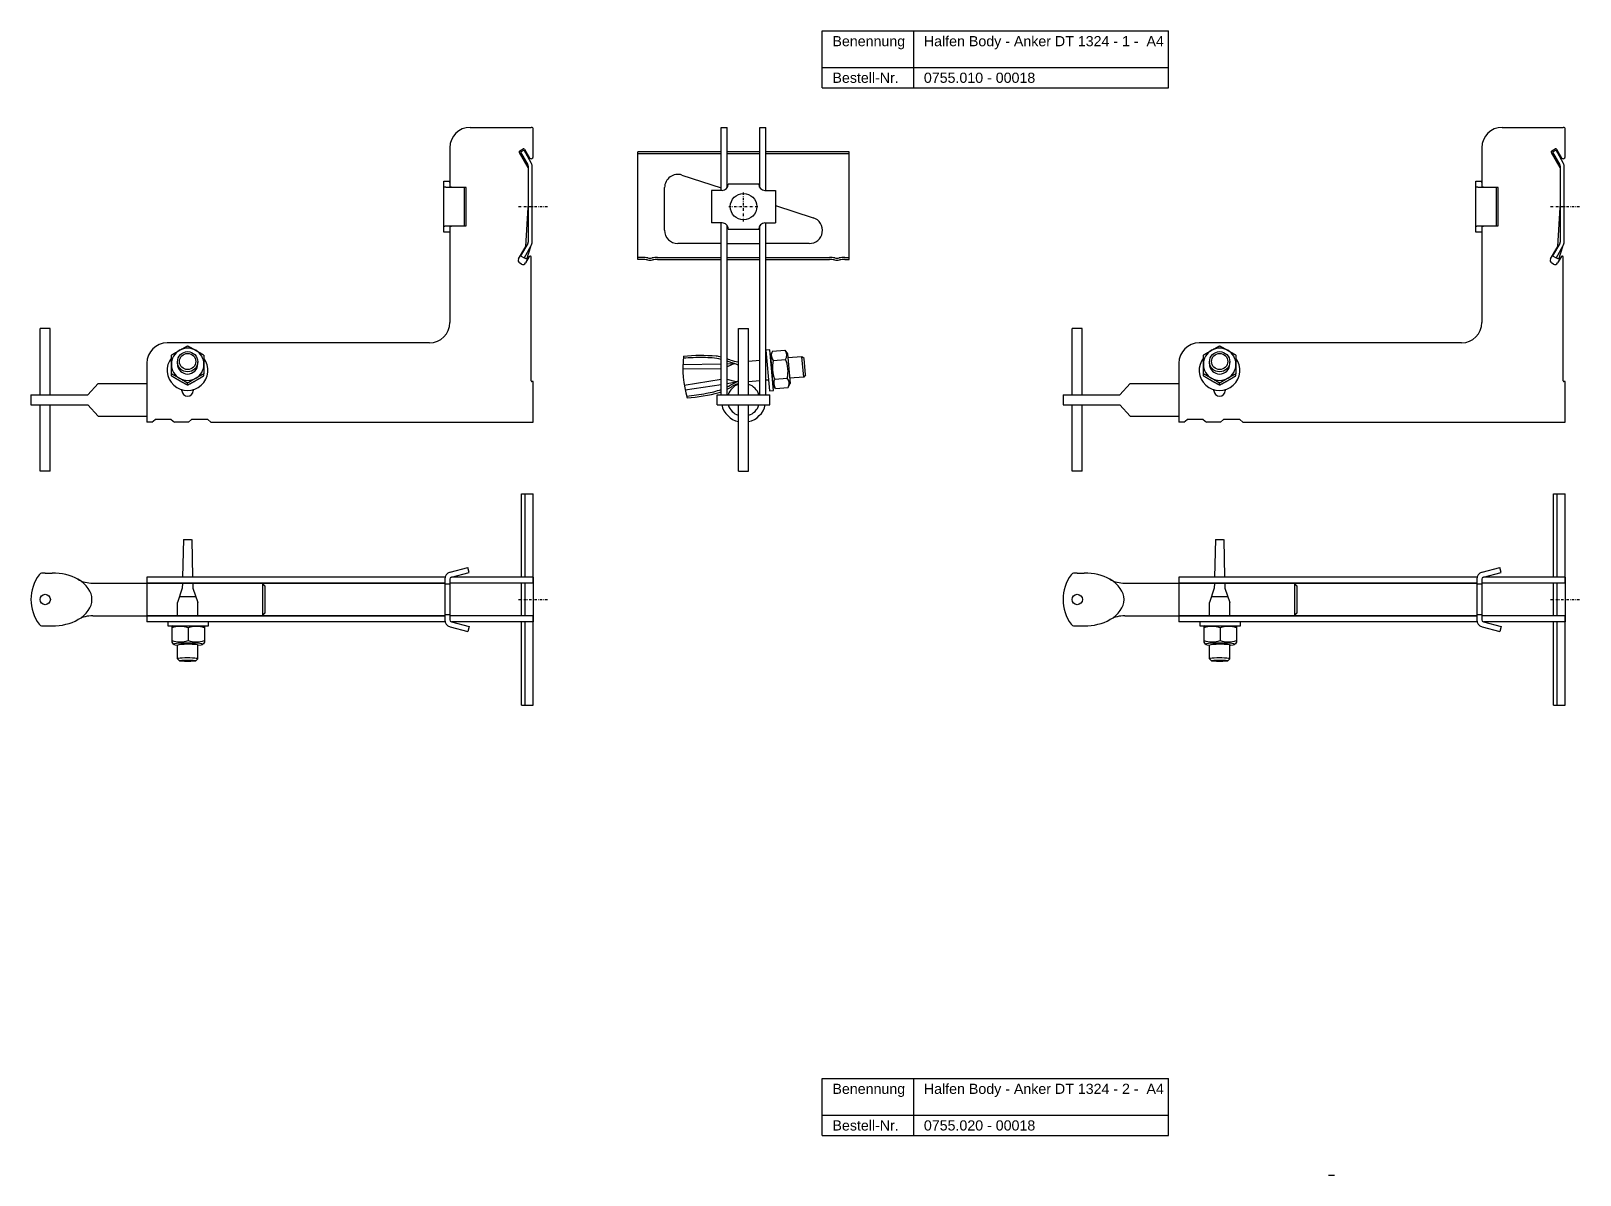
# Model space of a CAD drawing. Header units: millimetres. Extents: x 7979 to 9466, y -1122 to 170.
# Drawn here: x 7979 to 8741, y -392 to 170 of the extents above; entities that cross this region are included whole.
import ezdxf

# ---------------------------------------------------------------- set-up
doc = ezdxf.new("R2010")
doc.units = ezdxf.units.MM
doc.header["$LTSCALE"] = 10
doc.linetypes.add('STRICHPUNKT2', pattern=[0.5, 0.25, -0.125, 0, -0.125])
doc.layers.add('HALFEN', color=2, linetype='Continuous')
doc.styles.add('ARIAL50', font='ARIAL.TTF', dxfattribs={"height": 5})

msp = doc.modelspace()

# ---------------------------------------------------------------- linework, layer by layer
at = {"layer": 'HALFEN'}
for p, q in [((8368.23, 170.28), (8538.51, 170.28)), ((8368.23, 142.28), (8368.23, 170.28)), ((8413.19, 142.28), (8413.19, 170.28)), ((8538.51, 142.28), (8538.51, 170.28)), ((8368.23, 152.28), (8538.51, 152.28)), ((8368.23, 142.28), (8538.51, 142.28)), ((8318.49, 91.9), (8318.49, 122.89)), ((8318.49, 122.89), (8321.49, 122.89)), ((8321.49, 93.23), (8321.49, 122.89)), ((8337.49, 93.24), (8337.49, 122.89)), ((8337.49, 122.89), (8340.49, 122.89)), ((8340.49, 91.88), (8340.49, 122.89)), ((8277.49, 57.89), (8277.49, 110.88)), ((8318.49, 110.88), (8277.49, 110.88)), ((8318.49, 109.88), (8277.49, 109.88)), ((8337.49, 110.88), (8321.49, 110.88)), ((8337.49, 109.88), (8321.49, 109.88)), ((8381.49, 110.88), (8340.49, 110.88)), ((8381.49, 109.88), (8340.49, 109.88)), ((8381.49, 57.89), (8381.49, 110.88)), ((8299.19, 99.44), (8318.49, 93.16)), ((8290.68, 72.25), (8290.68, 93.25)), ((8313.79, 91.91), (8313.78, 75.91)), ((8319, 91.9), (8313.79, 91.91)), ((8337, 94.89), (8322, 94.9)), ((8340, 91.88), (8345.21, 91.88)), ((8345.22, 91.88), (8345.21, 75.88)), ((8345.2, 84.48), (8363.82, 78.44)), ((8318.99, 75.9), (8313.78, 75.91)), ((8318.49, -8.61), (8318.49, 75.9)), ((8321.49, -8.61), (8321.49, 74.55)), ((8321.99, 72.9), (8336.99, 72.89)), ((8337.49, -8.61), (8337.49, 74.56)), ((8339.99, 75.88), (8345.2, 75.88)), ((8340.49, -8.61), (8340.49, 75.88)), ((8318.49, 65.75), (8297.18, 65.75)), ((8321.49, 65.75), (8337.49, 65.75)), ((8361.81, 65.75), (8340.49, 65.75)), ((8279.74, 58.89), (8277.49, 58.89)), ((8279.74, 57.89), (8277.49, 57.89)), ((8287.24, 58.89), (8318.49, 58.89)), ((8287.24, 57.89), (8318.49, 57.89)), ((8321.49, 58.89), (8337.49, 58.89)), ((8321.49, 57.89), (8337.49, 57.89)), ((8340.49, 58.89), (8371.74, 58.89)), ((8340.49, 57.89), (8371.74, 57.89)), ((8379.24, 58.89), (8381.49, 58.89)), ((8379.24, 57.89), (8381.49, 57.89)), ((7983.6, -8.61), (7983.6, 23.89)), ((7988.6, 23.89), (7983.6, 23.89)), ((7988.6, -8.61), (7988.6, 23.89)), ((8326.99, -8.61), (8326.99, 23.89)), ((8326.99, 23.89), (8331.99, 23.89)), ((8331.99, -8.61), (8331.99, 23.89)), ((8491.1, -8.61), (8491.1, 23.89)), ((8496.1, 23.89), (8491.1, 23.89)), ((8496.1, -8.61), (8496.1, 23.89)), ((8051.13, 6.62), (8051.13, 7.62)), ((8061.14, 6.62), (8061.14, 7.62)), ((8337.49, 8.27), (8331.99, 7.79)), ((8342.49, 13.48), (8340.49, 13.3)), ((8340.49, 13.3), (8342.24, -6.62)), ((8340.91, 8.57), (8340.49, 8.54)), ((8344.23, -6.45), (8342.49, 13.48)), ((8343.67, 12.82), (8342.72, 10.79)), ((8342.72, 10.79), (8343.99, -3.76)), ((8343.67, 12.82), (8349.8, 13.35)), ((8344.07, 8.21), (8350.21, 8.75)), ((8349.8, 13.35), (8351.09, 11.52)), ((8351.09, 11.52), (8352.36, -3.03)), ((8358.21, 10.09), (8351.27, 9.48)), ((8359.29, 9.18), (8358.21, 10.09)), ((8359.08, 0.12), (8358.21, 10.09)), ((8359.99, 1.21), (8359.29, 9.18)), ((8558.63, 6.62), (8558.63, 7.62)), ((8568.64, 6.62), (8568.64, 7.62)), ((8318.49, 4.18), (8299.67, 3.96)), ((8299.69, 6.25), (8318.49, 6.6)), ((8321.49, 6.66), (8325.07, 6.73)), ((8325.07, 6.73), (8321.49, 5.08)), ((8359.08, 0.12), (8352.14, -0.48)), ((8359.99, 1.21), (8359.08, 0.12)), ((8007.1, -8.61), (8012.1, -3.11)), ((8012.1, -3.11), (8036.1, -3.11)), ((8318.49, -1.04), (8300.37, -4.01)), ((8300.79, -6.27), (8318.49, -3.49)), ((8325.86, -2.33), (8321.49, -1.18)), ((8321.49, -3.02), (8325.86, -2.33)), ((8337.49, -1.76), (8331.99, -2.25)), ((8341.78, -1.39), (8340.49, -1.5)), ((8342.24, -6.62), (8344.23, -6.45)), ((8345.28, -5.59), (8343.99, -3.76)), ((8344.88, -0.99), (8351.01, -0.45)), ((8345.28, -5.59), (8351.42, -5.06)), ((8351.42, -5.06), (8352.36, -3.03)), ((8514.6, -8.61), (8519.6, -3.11)), ((8519.6, -3.11), (8543.6, -3.11)), ((7979.1, -8.61), (8007.1, -8.61)), ((7979.1, -8.61), (7979.1, -13.61)), ((7979.1, -13.61), (8007.1, -13.61)), ((7983.6, -46.11), (7983.6, -13.61)), ((7988.6, -46.11), (7988.6, -13.61)), ((8007.1, -13.61), (8012.1, -19.11)), ((8316.49, -8.61), (8342.49, -8.61)), ((8316.49, -13.61), (8316.49, -8.61)), ((8316.49, -13.61), (8342.49, -13.61)), ((8326.99, -46.11), (8326.99, -13.61)), ((8331.99, -46.11), (8331.99, -13.61)), ((8342.49, -13.61), (8342.49, -8.61)), ((8486.6, -8.61), (8514.6, -8.61)), ((8486.6, -8.61), (8486.6, -13.61)), ((8486.6, -13.61), (8514.6, -13.61)), ((8491.1, -46.11), (8491.1, -13.61)), ((8496.1, -46.11), (8496.1, -13.61)), ((8514.6, -13.61), (8519.6, -19.11)), ((8012.1, -19.11), (8036.1, -19.11)), ((8038.6, -22.11), (8036.1, -22.11)), ((8038.6, -22.11), (8036.1, -22.11)), ((8038.6, -22.11), (8040.1, -20.81)), ((8048.1, -20.81), (8040.1, -20.81)), ((8048.1, -20.81), (8049.6, -22.11)), ((8056.6, -22.11), (8049.6, -22.11)), ((8056.6, -22.11), (8058.1, -20.81)), ((8066.1, -20.81), (8058.1, -20.81)), ((8066.1, -20.81), (8067.6, -22.11)), ((8519.6, -19.11), (8543.6, -19.11)), ((8546.1, -22.11), (8543.6, -22.11)), ((8546.1, -22.11), (8543.6, -22.11)), ((8546.1, -22.11), (8547.6, -20.81)), ((8555.6, -20.81), (8547.6, -20.81)), ((8555.6, -20.81), (8557.1, -22.11)), ((8564.1, -22.11), (8557.1, -22.11)), ((8564.1, -22.11), (8565.6, -20.81)), ((8573.6, -20.81), (8565.6, -20.81)), ((8573.6, -20.81), (8575.1, -22.11)), ((7988.6, -46.11), (7983.6, -46.11)), ((8326.99, -46.11), (8331.99, -46.11)), ((8496.1, -46.11), (8491.1, -46.11)), ((8220.37, -98.29), (8220.37, -57.29)), ((8220.37, -57.29), (8226.1, -57.29)), ((8222.1, -98.29), (8222.1, -57.29)), ((8226.1, -101.29), (8226.1, -57.29)), ((8727.87, -98.29), (8727.87, -57.29)), ((8727.87, -57.29), (8733.6, -57.29)), ((8729.6, -98.29), (8729.6, -57.29)), ((8733.6, -101.29), (8733.6, -57.29)), ((8054.07, -79.77), (8053.63, -98.29)), ((8054.1, -79.77), (8058.1, -79.77)), ((8058.12, -79.77), (8058.56, -98.29)), ((8561.57, -79.77), (8561.13, -98.29)), ((8561.6, -79.77), (8565.6, -79.77)), ((8565.62, -79.77), (8566.06, -98.29)), ((7986.1, -96.29), (7989.5, -96.29)), ((8182.75, -98.29), (8036.1, -98.29)), ((8036.1, -98.29), (8036.1, -120.29)), ((8185.19, -95.93), (8193.95, -93.58)), ((8185.84, -98.35), (8194.6, -96)), ((8226.1, -98.29), (8186.03, -98.29)), ((8194.6, -96), (8193.95, -93.58)), ((8226.1, -98.29), (8226.1, -120.29)), ((8493.6, -96.29), (8497, -96.29)), ((8690.25, -98.29), (8543.6, -98.29)), ((8543.6, -98.29), (8543.6, -120.29)), ((8692.69, -95.93), (8701.45, -93.58)), ((8693.34, -98.35), (8702.1, -96)), ((8733.6, -98.29), (8693.53, -98.29)), ((8702.1, -96), (8701.45, -93.58)), ((8733.6, -98.29), (8733.6, -120.29)), ((8009.51, -101.29), (8182.6, -101.29)), ((8182.6, -101.29), (8036.1, -101.29)), ((8053.5, -103.74), (8051.1, -110.77)), ((8053.56, -101.29), (8053.5, -103.74)), ((8058.63, -101.29), (8058.69, -103.74)), ((8058.69, -103.74), (8061.1, -110.8)), ((8092.87, -101.29), (8092.87, -117.29)), ((8094.1, -102.52), (8092.87, -101.29)), ((8094.1, -102.52), (8094.1, -116.07)), ((8182.6, -99.31), (8182.6, -119.28)), ((8185.1, -101.79), (8182.6, -101.79)), ((8185.1, -99.31), (8185.1, -119.28)), ((8226.1, -101.29), (8185.1, -101.29)), ((8185.1, -101.29), (8185.1, -103.29)), ((8185.1, -103.29), (8185.1, -115.29)), ((8220.37, -117.29), (8220.37, -101.29)), ((8222.1, -117.29), (8222.1, -101.29)), ((8226.1, -101.29), (8226.1, -117.29)), ((8517.01, -101.29), (8690.1, -101.29)), ((8690.1, -101.29), (8543.6, -101.29)), ((8561, -103.74), (8558.6, -110.77)), ((8561.06, -101.29), (8561, -103.74)), ((8566.13, -101.29), (8566.19, -103.74)), ((8566.19, -103.74), (8568.6, -110.8)), ((8600.37, -101.29), (8600.37, -117.29)), ((8601.6, -102.52), (8600.37, -101.29)), ((8601.6, -102.52), (8601.6, -116.07)), ((8690.1, -99.31), (8690.1, -119.28)), ((8692.6, -101.79), (8690.1, -101.79)), ((8692.6, -99.31), (8692.6, -119.28)), ((8733.6, -101.29), (8692.6, -101.29)), ((8692.6, -101.29), (8692.6, -103.29)), ((8692.6, -103.29), (8692.6, -115.29)), ((8727.87, -117.29), (8727.87, -101.29)), ((8729.6, -117.29), (8729.6, -101.29)), ((8733.6, -101.29), (8733.6, -117.29)), ((8051.1, -117.29), (8051.1, -110.77)), ((8052.12, -107.77), (8060.05, -107.77)), ((8061.1, -117.29), (8061.1, -110.8)), ((8558.6, -117.29), (8558.6, -110.77)), ((8559.62, -107.77), (8567.55, -107.77)), ((8568.6, -117.29), (8568.6, -110.8)), ((8009.51, -117.29), (8182.6, -117.29)), ((8182.6, -117.29), (8036.1, -117.29)), ((8182.75, -120.29), (8036.1, -120.29)), ((8066.39, -120.29), (8046.39, -120.29)), ((8046.39, -120.29), (8046.39, -122.29)), ((8066.39, -122.29), (8066.39, -120.29)), ((8092.87, -117.29), (8094.1, -116.07)), ((8185.1, -116.79), (8182.6, -116.79)), ((8185.1, -115.29), (8185.1, -117.29)), ((8226.1, -117.29), (8185.1, -117.29)), ((8185.84, -120.24), (8194.6, -122.59)), ((8226.1, -120.29), (8186.03, -120.29)), ((8220.37, -161.29), (8220.37, -120.29)), ((8222.1, -161.29), (8222.1, -120.29)), ((8226.1, -161.29), (8226.1, -117.29)), ((8517.01, -117.29), (8690.1, -117.29)), ((8690.1, -117.29), (8543.6, -117.29)), ((8690.25, -120.29), (8543.6, -120.29)), ((8573.89, -120.29), (8553.89, -120.29)), ((8553.89, -120.29), (8553.89, -122.29)), ((8573.89, -122.29), (8573.89, -120.29)), ((8600.37, -117.29), (8601.6, -116.07)), ((8692.6, -116.79), (8690.1, -116.79)), ((8692.6, -115.29), (8692.6, -117.29)), ((8733.6, -117.29), (8692.6, -117.29)), ((8693.34, -120.24), (8702.1, -122.59)), ((8733.6, -120.29), (8693.53, -120.29)), ((8727.87, -161.29), (8727.87, -120.29)), ((8729.6, -161.29), (8729.6, -120.29)), ((8733.6, -161.29), (8733.6, -117.29)), ((7984.71, -122.29), (7989.5, -122.29)), ((8046.39, -122.29), (8066.39, -122.29)), ((8049.09, -122.29), (8048.39, -122.7)), ((8048.39, -122.7), (8048.39, -130.29)), ((8049.09, -122.29), (8063.69, -122.29)), ((8056.39, -123.24), (8056.39, -129.4)), ((8063.69, -122.29), (8064.39, -122.7)), ((8064.39, -122.7), (8064.39, -130.29)), ((8185.19, -122.66), (8193.95, -125.01)), ((8194.6, -122.59), (8193.95, -125.01)), ((8492.21, -122.29), (8497, -122.29)), ((8553.89, -122.29), (8573.89, -122.29)), ((8556.59, -122.29), (8555.89, -122.7)), ((8555.89, -122.7), (8555.89, -130.29)), ((8556.59, -122.29), (8571.19, -122.29)), ((8563.89, -123.24), (8563.89, -129.4)), ((8571.19, -122.29), (8571.89, -122.7)), ((8571.89, -122.7), (8571.89, -130.29)), ((8692.69, -122.66), (8701.45, -125.01)), ((8702.1, -122.59), (8701.45, -125.01)), ((8048.39, -130.29), (8049.09, -131.32)), ((8051.1, -138.47), (8051.1, -131.74)), ((8061.1, -138.44), (8061.1, -131.62)), ((8064.39, -130.29), (8063.69, -131.32)), ((8555.89, -130.29), (8556.59, -131.32)), ((8558.6, -138.47), (8558.6, -131.74)), ((8568.6, -138.44), (8568.6, -131.62)), ((8571.89, -130.29), (8571.19, -131.32)), ((8051.09, -138.44), (8052.09, -139.44)), ((8061.1, -138.44), (8060.1, -139.44)), ((8558.59, -138.44), (8559.59, -139.44)), ((8568.6, -138.44), (8567.6, -139.44)), ((8220.37, -161.29), (8226.1, -161.29)), ((8727.87, -161.29), (8733.6, -161.29)), ((8368.23, -344.93), (8538.51, -344.93)), ((8368.23, -372.93), (8368.23, -344.93)), ((8413.19, -372.93), (8413.19, -344.93)), ((8538.51, -372.93), (8538.51, -344.93)), ((8368.23, -362.93), (8538.51, -362.93)), ((8368.23, -372.93), (8538.51, -372.93)), ((8617.17, -392.32), (8620.17, -392.32))]:
    msp.add_line(p, q, dxfattribs=at)
at = {"layer": 'HALFEN', "extrusion": (0, 1, 0)}
for p, q in [((8195.1, 122.89), (8225.1, 122.89)), ((8226.1, 108.46), (8226.1, 121.89)), ((8702.6, 122.89), (8732.6, 122.89)), ((8733.6, 108.46), (8733.6, 121.89)), ((8185.1, 112.89), (8185.1, 94.03)), ((8223.57, 103.1), (8219.25, 110.59)), ((8219.43, 111.28), (8221.16, 112.28)), ((8221.57, 111.63), (8219.84, 110.63)), ((8219.84, 110.63), (8223.37, 104.51)), ((8225.1, 105.51), (8221.57, 111.63)), ((8221.85, 112.09), (8224.23, 107.96)), ((8692.6, 112.89), (8692.6, 94.03)), ((8731.07, 103.1), (8726.75, 110.59)), ((8726.93, 111.28), (8728.66, 112.28)), ((8729.07, 111.63), (8727.34, 110.63)), ((8727.34, 110.63), (8730.87, 104.51)), ((8732.6, 105.51), (8729.07, 111.63)), ((8729.35, 112.09), (8731.73, 107.96)), ((8223.57, 103.76), (8223.57, 66.5)), ((8225.57, 66.5), (8225.57, 103.76)), ((8731.07, 103.76), (8731.07, 66.5)), ((8733.07, 66.5), (8733.07, 103.76)), ((8182.05, 96.39), (8185.05, 96.39)), ((8182.05, 96.28), (8182.05, 96.39)), ((8182.05, 95.09), (8182.05, 96.28)), ((8182.05, 88.12), (8182.05, 95.09)), ((8185.01, 93.39), (8183.16, 93.39)), ((8192.27, 93.39), (8185.01, 93.39)), ((8185.05, 95.78), (8185.05, 96.39)), ((8185.05, 95.78), (8185.05, 94.39)), ((8192.27, 74.39), (8192.27, 93.39)), ((8193.05, 93.39), (8192.27, 93.39)), ((8193.05, 74.39), (8193.05, 93.39)), ((8689.55, 96.39), (8692.55, 96.39)), ((8689.55, 96.28), (8689.55, 96.39)), ((8689.55, 95.09), (8689.55, 96.28)), ((8689.55, 88.12), (8689.55, 95.09)), ((8692.51, 93.39), (8690.66, 93.39)), ((8699.77, 93.39), (8692.51, 93.39)), ((8692.55, 95.78), (8692.55, 96.39)), ((8692.55, 95.78), (8692.55, 94.39)), ((8699.77, 74.39), (8699.77, 93.39)), ((8700.55, 93.39), (8699.77, 93.39)), ((8700.55, 74.39), (8700.55, 93.39)), ((8182.05, 79.67), (8182.05, 88.12)), ((8689.55, 79.67), (8689.55, 88.12)), ((8182.05, 72.7), (8182.05, 79.67)), ((8222.44, 64.36), (8223.57, 83.47)), ((8689.55, 72.7), (8689.55, 79.67)), ((8729.94, 64.36), (8731.07, 83.47)), ((8182.05, 71.51), (8182.05, 72.7)), ((8182.05, 71.39), (8182.05, 71.51)), ((8185.05, 71.39), (8182.05, 71.39)), ((8183.16, 74.39), (8185.01, 74.39)), ((8185.01, 74.39), (8192.27, 74.39)), ((8185.05, 73.39), (8185.05, 72)), ((8185.05, 72), (8185.05, 71.39)), ((8185.1, 73.75), (8185.1, 26.89)), ((8192.27, 74.39), (8193.05, 74.39)), ((8689.55, 71.51), (8689.55, 72.7)), ((8689.55, 71.39), (8689.55, 71.51)), ((8692.55, 71.39), (8689.55, 71.39)), ((8690.66, 74.39), (8692.51, 74.39)), ((8692.51, 74.39), (8699.77, 74.39)), ((8692.55, 73.39), (8692.55, 72)), ((8692.55, 72), (8692.55, 71.39)), ((8692.6, 73.75), (8692.6, 26.89)), ((8699.77, 74.39), (8700.55, 74.39)), ((8218.88, 58.19), (8222.44, 64.36)), ((8223.37, 65.75), (8219.84, 59.64)), ((8221.57, 58.64), (8225.1, 64.75)), ((8222.98, 58.14), (8224.88, 64.37)), ((8726.38, 58.19), (8729.94, 64.36)), ((8730.87, 65.75), (8727.34, 59.64)), ((8729.07, 58.64), (8732.6, 64.75)), ((8730.48, 58.14), (8732.38, 64.37)), ((8220.3, 55.64), (8219.43, 56.14)), ((8219.84, 59.64), (8221.56, 58.65)), ((8221.57, 58.64), (8221.56, 58.65)), ((8221.92, 58.52), (8221.57, 58.64)), ((8222.98, 58.14), (8221.92, 58.52)), ((8224.16, 59.34), (8222.35, 56.19)), ((8225.1, -1.81), (8225.1, 59.09)), ((8727.8, 55.64), (8726.93, 56.14)), ((8727.34, 59.64), (8729.06, 58.65)), ((8729.07, 58.64), (8729.06, 58.65)), ((8729.42, 58.52), (8729.07, 58.64)), ((8730.48, 58.14), (8729.42, 58.52)), ((8731.66, 59.34), (8729.85, 56.19)), ((8732.6, -1.81), (8732.6, 59.09)), ((8175.1, 16.89), (8046.1, 16.89)), ((8682.6, 16.89), (8553.6, 16.89)), ((8036.1, 6.89), (8036.1, -11.11)), ((8048.13, 0.76), (8048.13, 1.68)), ((8064.13, 0.76), (8064.13, 1.68)), ((8543.6, 6.89), (8543.6, -11.11)), ((8555.63, 0.76), (8555.63, 1.68)), ((8571.63, 0.76), (8571.63, 1.68)), ((8053.35, -6.61), (8053.35, -6.14)), ((8056.13, -3.82), (8056.13, -2.9)), ((8058.85, -6.14), (8058.85, -6.61)), ((8226.1, -2.11), (8225.4, -2.11)), ((8226.1, -11.11), (8226.1, -2.11)), ((8560.85, -6.61), (8560.85, -6.14)), ((8563.63, -3.82), (8563.63, -2.9)), ((8566.35, -6.14), (8566.35, -6.61)), ((8733.6, -2.11), (8732.9, -2.11)), ((8733.6, -11.11), (8733.6, -2.11)), ((8036.1, -11.11), (8036.1, -22.11)), ((8226.1, -22.11), (8226.1, -11.11)), ((8543.6, -11.11), (8543.6, -22.11)), ((8733.6, -22.11), (8733.6, -11.11)), ((8067.6, -22.11), (8226.1, -22.11)), ((8575.1, -22.11), (8733.6, -22.11))]:
    msp.add_line(p, q, dxfattribs=at)
at = {"layer": 'HALFEN', "color": 1, "linetype": 'STRICHPUNKT2', "ltscale": 0.5}
for p, q in [((8218.85, 83.89), (8233.35, 83.89)), ((8322.24, 83.89), (8336.74, 83.89)), ((8329.49, 76.64), (8329.49, 91.14)), ((8726.35, 83.89), (8740.85, 83.89)), ((8218.85, -109.29), (8233.35, -109.29)), ((8726.35, -109.29), (8740.85, -109.29))]:
    msp.add_line(p, q, dxfattribs=at)
at = {"layer": 'HALFEN'}
for centre, radius in [((8329.49, 83.89), 6.5), ((7986.1, -109.29), 2.55), ((8493.6, -109.29), 2.55)]:
    msp.add_circle(centre, radius, dxfattribs=at)
for centre, radius, start, end in [((8195.1, 112.89), 10, 90, 180), ((8225.1, 121.89), 1, 0, 90), ((8702.6, 112.89), 10, 90, 180), ((8732.6, 121.89), 1, 0, 90), ((8219.68, 110.84), 0.5, 120, 210), ((8221.41, 111.84), 0.5, 30, 120), ((8225.1, 108.46), 1, 210, 0), ((8727.18, 110.84), 0.5, 120, 210), ((8728.91, 111.84), 0.5, 30, 120), ((8732.6, 108.46), 1, 210, 0), ((8222.07, 103.76), 1.5, 0, 30), ((8222.07, 103.76), 3.5, 0, 30), ((8297.18, 93.25), 6.5, 72, 180), ((8729.57, 103.76), 1.5, 0, 30), ((8729.57, 103.76), 3.5, 0, 30), ((8319, 94.9), 3, 269.95559, 359.95559), ((8340, 94.88), 3, 179.95559, 269.95559), ((8361.81, 72.25), 6.5, 270, 72), ((8297.18, 72.25), 6.5, 180, 270), ((8318.99, 72.9), 3, 359.95559, 89.95559), ((8339.99, 72.88), 3, 89.95559, 179.95559), ((8222.07, 66.5), 1.5, 330, 360), ((8222.07, 66.5), 3.5, 330, 0), ((8729.57, 66.5), 1.5, 330, 360), ((8729.57, 66.5), 3.5, 330, 0), ((8220.18, 57.44), 1.5, 150, 240), ((8221.05, 56.94), 1.5, 240, 330), ((8224.6, 59.09), 0.5, 0, 150), ((8279.74, 42.89), 16, 80.36636, 90), ((8279.74, 42.89), 15, 80.36636, 90), ((8283.49, 64.98), 7.41, 260.36636, 279.63364), ((8283.49, 64.98), 6.41, 260.36636, 279.63364), ((8287.24, 42.89), 16, 90, 99.63364), ((8287.24, 42.89), 15, 90, 99.63364), ((8371.74, 42.89), 16, 80.36636, 90), ((8371.74, 42.89), 15, 80.36636, 90), ((8375.49, 64.98), 7.41, 260.36636, 279.63364), ((8375.49, 64.98), 6.41, 260.36636, 279.63364), ((8379.24, 42.89), 16, 90, 99.63364), ((8379.24, 42.89), 15, 90, 99.63364), ((8727.68, 57.44), 1.5, 150, 240), ((8728.55, 56.94), 1.5, 240, 330), ((8732.1, 59.09), 0.5, 0, 150), ((8175.1, 26.89), 10, 270, 0), ((8682.6, 26.89), 10, 270, 0), ((8046.1, 6.89), 10, 90, 180), ((8553.6, 6.89), 10, 90, 180), ((8056.1, 3.48), 10, 142.77906, 36.51596), ((8352.7, 4.58), 53.03, 173.82027, 196.17973), ((8307.64, -77.15), 86.81, 88.64672, 95.12899), ((8308.76, -94.5), 105.15, 86.04137, 94.79234), ((8310.51, -26.11), 35.76, 77.09525, 91.31141), ((8310.47, -22.2), 33.07, 75.95927, 80.34246), ((8310.47, -22.2), 33.07, 68.09069, 70.52951), ((8310.51, -26.11), 35.76, 69.02091, 72.10841), ((8330.02, 32.23), 24.81, 253.11296, 262.99761), ((8347.23, 10.81), 4.08, 159.43847, 219.43847), ((8358.97, 4.88), 15.27, 167.38303, 202.61697), ((8346.65, 10.76), 4.08, 330.56153, 30.56153), ((8336.12, 2.88), 15.27, 347.38303, 22.61697), ((8563.6, 3.48), 10, 142.77906, 36.51596), ((8316.45, -17.78), 25.98, 69.87312, 74.68904), ((8317.43, -16.75), 24.69, 67.20409, 71.18568), ((8056.1, -6.61), 2.75, 180, 0), ((8225.4, -1.81), 0.3, 180, 270), ((8292.22, 94.52), 105.15, 275.20766, 283.95863), ((8305.82, 27.48), 35.76, 278.68859, 290.75985), ((8306.46, 23.62), 33.07, 289.65754, 291.33467), ((8305.82, 27.48), 35.76, 295.99787, 300.97909), ((8306.46, 23.62), 33.07, 297.03435, 301.90931), ((8329.49, -11.11), 8, 108.20996, 161.79004), ((8335.16, -26.59), 24.81, 109.22537, 116.88704), ((8313.12, 20.31), 25.98, 295.31096, 300.12688), ((8314.26, 19.47), 24.69, 298.81432, 301.05233), ((8329.49, -11.11), 8, 18.20996, 71.79004), ((8348.43, -3), 4.08, 150.56153, 210.56153), ((8347.86, -3.05), 4.08, 339.43847, 39.43847), ((8563.6, -6.61), 2.75, 180, 0), ((8732.9, -1.81), 0.3, 180, 270), ((8294.13, 77.24), 86.81, 274.87101, 281.35328), ((8329.49, -11.11), 11, 193.13656, 256.86344), ((8329.49, -11.11), 8, 198.20996, 251.79004), ((8329.49, -11.11), 8, 198.20996, 251.79004), ((8329.49, -11.11), 8, 288.20996, 341.79004), ((8329.49, -11.11), 11, 283.13656, 346.86344), ((8329.49, -11.11), 8, 288.20996, 341.79004), ((7999.65, -109.29), 20.55, 143.64928, 216.35854), ((7984.71, -98.3), 2, 91.33538, 143.64928), ((7985.44, -129.67), 33.38, 88.87071, 91.33538), ((8186.1, -99.31), 3.5, 105, 180), ((8186.1, -99.31), 1, 105, 180), ((8507.15, -109.29), 20.55, 143.64928, 216.35854), ((8492.21, -98.3), 2, 91.33538, 143.64928), ((8492.94, -129.67), 33.38, 88.87071, 91.33538), ((8693.6, -99.31), 3.5, 105, 180), ((8693.6, -99.31), 1, 105, 180), ((8009.51, -86.29), 15, 240.67836, 270), ((8517.01, -86.29), 15, 240.67836, 270), ((7984.71, -120.29), 2, 216.35854, 270), ((8009.51, -132.29), 15, 90, 119.32164), ((8186.1, -119.28), 3.5, 180, 255), ((8186.1, -119.28), 1, 180, 255), ((8492.21, -120.29), 2, 216.35854, 270), ((8517.01, -132.29), 15, 90, 119.32164), ((8693.6, -119.28), 3.5, 180, 255), ((8693.6, -119.28), 1, 180, 255), ((8052.39, -134.06), 11.53, 69.70545, 110.29455), ((8052.39, -118.58), 11.53, 249.70545, 290.29455), ((8060.39, -134.06), 11.53, 69.70545, 110.29455), ((8060.39, -118.58), 11.53, 249.70545, 290.29455), ((8559.89, -134.06), 11.53, 69.70545, 110.29455), ((8559.89, -118.58), 11.53, 249.70545, 290.29455), ((8567.89, -134.06), 11.53, 69.70545, 110.29455), ((8567.89, -118.58), 11.53, 249.70545, 290.29455)]:
    msp.add_arc(centre, radius, start, end, dxfattribs=at)
for centre, major_axis, ratio, start_param, end_param in [((8056.13, 6.36), (8, 0), 0.992546, 2.094395, 3.141593), ((8056.13, 6.36), (8, 0), 0.992546, 1.047198, 2.094395), ((8056.13, 6.36), (-8, 0), 0.992546, 3.141593, 4.18879), ((8563.63, 6.36), (8, 0), 0.992546, 2.094395, 3.141593), ((8563.63, 6.36), (8, 0), 0.992546, 1.047198, 2.094395), ((8563.63, 6.36), (-8, 0), 0.992546, 3.141593, 4.18879), ((8056.13, 6.36), (-8, 0), 0.992546, 0, 1.047198), ((8056.13, 6.53), (5, 0), 0.992546, 3.123186, 4.712389), ((8056.13, 6.53), (5, 0), 0.992546, 4.712389, 6.301592), ((8056.13, 6.36), (8, 0), 0.992546, -1.047198, 0), ((8563.63, 6.36), (-8, 0), 0.992546, 0, 1.047198), ((8563.63, 6.53), (5, 0), 0.992546, 3.123186, 4.712389), ((8563.63, 6.53), (5, 0), 0.992546, 4.712389, 6.301592), ((8563.63, 6.36), (8, 0), 0.992546, -1.047198, 0), ((8056.13, 6.36), (-8, 0), 0.992546, 1.047198, 2.094395), ((8563.63, 6.36), (-8, 0), 0.992546, 1.047198, 2.094395), ((7989.5, -109.29), (-19.6, 0), 0.663426, 4.00986, 4.712389), ((8497, -109.29), (-19.6, 0), 0.663426, 4.00986, 4.712389), ((7989.5, -109.29), (-19.6, 0), 0.663426, 2.273326, 4.00986), ((8497, -109.29), (-19.6, 0), 0.663426, 2.273326, 4.00986), ((7989.5, -109.29), (-19.6, 0), 0.663426, 1.570796, 2.273326), ((8497, -109.29), (-19.6, 0), 0.663426, 1.570796, 2.273326), ((8056.39, -131.32), (-7.3, 0), 0.084966, 2.32591, 7.098867), ((8056.39, -131.77), (-5, 0), 0.0871, 3.141593, 6.283185), ((8563.89, -131.32), (-7.3, 0), 0.084966, 2.32591, 7.098867), ((8563.89, -131.77), (-5, 0), 0.0871, 3.141593, 6.283185), ((8056.1, -138.47), (5, 0), 0.0871, 0, 3.19229), ((8563.6, -138.47), (5, 0), 0.0871, 0, 3.19229)]:
    msp.add_ellipse(centre, major_axis=major_axis, ratio=ratio, start_param=start_param, end_param=end_param, dxfattribs=at)
for centre, major_axis, ratio in [((8056.13, 7.62), (5, 0), 0.992546), ((8056.13, 7.74), (4, 0), 0.992546), ((8563.63, 7.62), (5, 0), 0.992546), ((8563.63, 7.74), (4, 0), 0.992546), ((8056.1, -139.44), (-4, 0), 0.087086), ((8563.6, -139.44), (-4, 0), 0.087086)]:
    msp.add_ellipse(centre, major_axis=major_axis, ratio=ratio, dxfattribs=at)
for points, knots in [([(8182.96, 93.4), (8182.92, 93.4), (8182.88, 93.4), (8182.74, 93.4), (8182.64, 93.41), (8182.46, 93.48), (8182.39, 93.53), (8182.26, 93.67), (8182.21, 93.76), (8182.14, 93.97), (8182.11, 94.09), (8182.07, 94.34), (8182.06, 94.48), (8182.05, 94.78), (8182.05, 94.93), (8182.05, 95.09)], [12.728606, 12.728606, 12.728606, 12.728606, 12.920042, 12.920042, 13.450896, 13.450896, 13.981749, 13.981749, 14.512603, 14.512603, 15.043457, 15.043457, 15.58114, 15.58114, 16.065881, 16.065881, 16.065881, 16.065881]), ([(8185.06, 94.24), (8185.07, 94.17), (8185.08, 94.11), (8185.11, 93.99), (8185.14, 93.92), (8185.21, 93.79), (8185.26, 93.73), (8185.34, 93.68), (8185.36, 93.66), (8185.38, 93.65)], [4.1764157, 4.1764157, 4.1764157, 4.1764157, 4.4061223, 4.4061223, 4.6848401, 4.6848401, 4.9635579, 4.9635579, 5.0545355, 5.0545355, 5.0545355, 5.0545355]), ([(8185.38, 93.65), (8185.42, 93.61), (8185.46, 93.58), (8185.56, 93.52), (8185.63, 93.48), (8185.69, 93.46)], [2.958333, 2.958333, 2.958333, 2.958333, 3.2000176, 3.2000176, 3.5438255, 3.5438255, 3.5438255, 3.5438255]), ([(8186.05, 93.39), (8185.94, 93.39), (8185.82, 93.41), (8185.7, 93.46), (8185.69, 93.46), (8185.69, 93.46)], [0, 0, 0, 0, 0.6724021, 0.6724021, 0.712352, 0.712352, 0.712352, 0.712352]), ([(8690.46, 93.4), (8690.42, 93.4), (8690.38, 93.4), (8690.24, 93.4), (8690.14, 93.41), (8689.96, 93.48), (8689.89, 93.53), (8689.76, 93.67), (8689.71, 93.76), (8689.63, 93.97), (8689.61, 94.09), (8689.57, 94.34), (8689.56, 94.48), (8689.55, 94.78), (8689.55, 94.93), (8689.55, 95.09)], [12.728606, 12.728606, 12.728606, 12.728606, 12.920042, 12.920042, 13.450896, 13.450896, 13.981749, 13.981749, 14.512603, 14.512603, 15.043457, 15.043457, 15.58114, 15.58114, 16.065881, 16.065881, 16.065881, 16.065881]), ([(8692.56, 94.24), (8692.57, 94.17), (8692.58, 94.11), (8692.61, 93.99), (8692.64, 93.92), (8692.71, 93.79), (8692.76, 93.73), (8692.84, 93.68), (8692.86, 93.66), (8692.88, 93.65)], [4.1764157, 4.1764157, 4.1764157, 4.1764157, 4.4061223, 4.4061223, 4.6848401, 4.6848401, 4.9635579, 4.9635579, 5.0545355, 5.0545355, 5.0545355, 5.0545355]), ([(8692.88, 93.65), (8692.92, 93.61), (8692.96, 93.58), (8693.06, 93.52), (8693.12, 93.48), (8693.19, 93.46)], [2.958333, 2.958333, 2.958333, 2.958333, 3.2000176, 3.2000176, 3.5438255, 3.5438255, 3.5438255, 3.5438255]), ([(8693.55, 93.39), (8693.44, 93.39), (8693.32, 93.41), (8693.2, 93.46), (8693.19, 93.46), (8693.19, 93.46)], [0, 0, 0, 0, 0.6724021, 0.6724021, 0.712352, 0.712352, 0.712352, 0.712352]), ([(8182.05, 72.7), (8182.05, 72.85), (8182.05, 73.01), (8182.06, 73.3), (8182.07, 73.45), (8182.11, 73.7), (8182.14, 73.82), (8182.21, 74.03), (8182.26, 74.11), (8182.39, 74.25), (8182.46, 74.31), (8182.64, 74.38), (8182.74, 74.39), (8182.88, 74.39), (8182.92, 74.39), (8182.96, 74.38)], [10.078022, 10.078022, 10.078022, 10.078022, 10.562763, 10.562763, 11.100447, 11.100447, 11.6313, 11.6313, 12.162154, 12.162154, 12.693008, 12.693008, 13.223862, 13.223862, 13.415297, 13.415297, 13.415297, 13.415297]), ([(8185.38, 74.14), (8185.34, 74.12), (8185.31, 74.09), (8185.23, 74.02), (8185.18, 73.96), (8185.11, 73.82), (8185.09, 73.74), (8185.07, 73.63), (8185.06, 73.59), (8185.06, 73.55)], [5.6965073, 5.6965073, 5.6965073, 5.6965073, 5.8448031, 5.8448031, 6.1355616, 6.1355616, 6.4263202, 6.4263202, 6.5703905, 6.5703905, 6.5703905, 6.5703905]), ([(8185.69, 74.33), (8185.63, 74.3), (8185.56, 74.27), (8185.46, 74.2), (8185.42, 74.17), (8185.38, 74.14)], [12.3125941, 12.3125941, 12.3125941, 12.3125941, 12.6564021, 12.6564021, 12.8980867, 12.8980867, 12.8980867, 12.8980867]), ([(8185.69, 74.33), (8185.69, 74.33), (8185.7, 74.33), (8185.82, 74.37), (8185.94, 74.39), (8186.05, 74.39)], [7.8800751, 7.8800751, 7.8800751, 7.8800751, 7.920025, 7.920025, 8.5924271, 8.5924271, 8.5924271, 8.5924271]), ([(8689.55, 72.7), (8689.55, 72.85), (8689.55, 73.01), (8689.56, 73.3), (8689.57, 73.45), (8689.61, 73.7), (8689.63, 73.82), (8689.71, 74.03), (8689.76, 74.11), (8689.89, 74.25), (8689.96, 74.31), (8690.14, 74.38), (8690.24, 74.39), (8690.38, 74.39), (8690.42, 74.39), (8690.46, 74.38)], [10.078022, 10.078022, 10.078022, 10.078022, 10.562763, 10.562763, 11.100447, 11.100447, 11.6313, 11.6313, 12.162154, 12.162154, 12.693008, 12.693008, 13.223862, 13.223862, 13.415297, 13.415297, 13.415297, 13.415297]), ([(8692.88, 74.14), (8692.84, 74.12), (8692.81, 74.09), (8692.73, 74.02), (8692.68, 73.96), (8692.61, 73.82), (8692.59, 73.74), (8692.57, 73.63), (8692.56, 73.59), (8692.56, 73.55)], [5.6965073, 5.6965073, 5.6965073, 5.6965073, 5.8448031, 5.8448031, 6.1355616, 6.1355616, 6.4263202, 6.4263202, 6.5703905, 6.5703905, 6.5703905, 6.5703905]), ([(8693.19, 74.33), (8693.12, 74.3), (8693.06, 74.27), (8692.96, 74.2), (8692.92, 74.17), (8692.88, 74.14)], [12.3125941, 12.3125941, 12.3125941, 12.3125941, 12.6564021, 12.6564021, 12.8980867, 12.8980867, 12.8980867, 12.8980867]), ([(8693.19, 74.33), (8693.19, 74.33), (8693.2, 74.33), (8693.32, 74.37), (8693.44, 74.39), (8693.55, 74.39)], [7.8800751, 7.8800751, 7.8800751, 7.8800751, 7.920025, 7.920025, 8.5924271, 8.5924271, 8.5924271, 8.5924271])]:
    msp.add_open_spline(points, degree=3, knots=knots, dxfattribs=at)
for points in [[(8183.16, 93.39), (8183.09, 93.39), (8183.02, 93.4), (8182.96, 93.4)], [(8185.05, 94.39), (8185.05, 94.34), (8185.05, 94.29), (8185.06, 94.24)], [(8690.66, 93.39), (8690.59, 93.39), (8690.52, 93.4), (8690.46, 93.4)], [(8692.55, 94.39), (8692.55, 94.34), (8692.55, 94.29), (8692.56, 94.24)], [(8182.96, 74.38), (8183.02, 74.39), (8183.09, 74.39), (8183.16, 74.39)], [(8185.06, 73.55), (8185.05, 73.5), (8185.05, 73.45), (8185.05, 73.39)], [(8690.46, 74.38), (8690.52, 74.39), (8690.59, 74.39), (8690.66, 74.39)], [(8692.56, 73.55), (8692.55, 73.5), (8692.55, 73.45), (8692.55, 73.39)]]:
    msp.add_open_spline(points, degree=3, dxfattribs=at)
for points, weights in [([(8052.13, 13.23), (8053.99, 14.3), (8056.13, 15.44)], [1, 1.09201433874, 1.10687800441]), ([(8056.13, 15.44), (8058.28, 14.3), (8060.13, 13.23)], [1.10687800441, 1.09201433874, 1]), ([(8559.63, 13.23), (8561.49, 14.3), (8563.63, 15.44)], [1, 1.09201433874, 1.10687800441]), ([(8563.63, 15.44), (8565.78, 14.3), (8567.63, 13.23)], [1.10687800441, 1.09201433874, 1]), ([(8048.13, 10.85), (8050.28, 12.17), (8052.13, 13.23)], [1.10687800441, 1.09201433874, 1]), ([(8048.13, 6.36), (8048.13, 8.48), (8048.13, 10.85)], [1, 1.09201433874, 1.10687800441]), ([(8060.13, 13.23), (8061.99, 12.17), (8064.13, 10.85)], [1, 1.09201433874, 1.10687800441]), ([(8064.13, 10.85), (8064.13, 8.48), (8064.13, 6.36)], [1.10687800441, 1.09201433874, 1]), ([(8555.63, 10.85), (8557.78, 12.17), (8559.63, 13.23)], [1.10687800441, 1.09201433874, 1]), ([(8555.63, 6.36), (8555.63, 8.48), (8555.63, 10.85)], [1, 1.09201433874, 1.10687800441]), ([(8567.63, 13.23), (8569.49, 12.17), (8571.63, 10.85)], [1, 1.09201433874, 1.10687800441]), ([(8571.63, 10.85), (8571.63, 8.48), (8571.63, 6.36)], [1.10687800441, 1.09201433874, 1]), ([(8048.13, 1.68), (8048.13, 4.23), (8048.13, 6.36)], [1.10687800441, 1.09201433874, 1]), ([(8052.13, -0.52), (8050.28, 0.54), (8048.13, 1.68)], [1, 1.09201433874, 1.10687800441]), ([(8048.13, 0.76), (8050.28, -0.55), (8052.13, -1.62)], [1.10687800441, 1.09201433874, 1]), ([(8064.13, 1.68), (8061.99, 0.54), (8060.13, -0.52)], [1.10687800441, 1.09201433874, 1]), ([(8060.13, -1.62), (8061.99, -0.55), (8064.13, 0.76)], [1, 1.09201433874, 1.10687800441]), ([(8064.13, 6.36), (8064.13, 4.23), (8064.13, 1.68)], [1, 1.09201433874, 1.10687800441]), ([(8555.63, 1.68), (8555.63, 4.23), (8555.63, 6.36)], [1.10687800441, 1.09201433874, 1]), ([(8559.63, -0.52), (8557.78, 0.54), (8555.63, 1.68)], [1, 1.09201433874, 1.10687800441]), ([(8555.63, 0.76), (8557.78, -0.55), (8559.63, -1.62)], [1.10687800441, 1.09201433874, 1]), ([(8571.63, 1.68), (8569.49, 0.54), (8567.63, -0.52)], [1.10687800441, 1.09201433874, 1]), ([(8567.63, -1.62), (8569.49, -0.55), (8571.63, 0.76)], [1, 1.09201433874, 1.10687800441]), ([(8571.63, 6.36), (8571.63, 4.23), (8571.63, 1.68)], [1, 1.09201433874, 1.10687800441]), ([(8056.13, -2.9), (8053.99, -1.58), (8052.13, -0.52)], [1.10687800441, 1.09201433874, 1]), ([(8052.13, -1.62), (8053.99, -2.68), (8056.13, -3.82)], [1, 1.09201433874, 1.10687800441]), ([(8060.13, -0.52), (8058.28, -1.58), (8056.13, -2.9)], [1, 1.09201433874, 1.10687800441]), ([(8056.13, -3.82), (8058.28, -2.68), (8060.13, -1.62)], [1.10687800441, 1.09201433874, 1]), ([(8563.63, -2.9), (8561.49, -1.58), (8559.63, -0.52)], [1.10687800441, 1.09201433874, 1]), ([(8559.63, -1.62), (8561.49, -2.68), (8563.63, -3.82)], [1, 1.09201433874, 1.10687800441]), ([(8567.63, -0.52), (8565.78, -1.58), (8563.63, -2.9)], [1, 1.09201433874, 1.10687800441]), ([(8563.63, -3.82), (8565.78, -2.68), (8567.63, -1.62)], [1.10687800441, 1.09201433874, 1])]:
    msp.add_rational_spline(points, weights, degree=2, dxfattribs=at)

# ---------------------------------------------------------------- texts
at = {"layer": 'HALFEN', "style": 'ARIAL50'}
for s, p in [('Benennung', (8373.23, 162.78)), ('Halfen Body - Anker DT 1324 - 1 -  A4', (8418.19, 162.78)), ('Bestell-Nr.', (8373.23, 144.78)), ('0755.010 - 00018', (8418.19, 144.78)), ('Benennung', (8373.23, -352.43)), ('Halfen Body - Anker DT 1324 - 2 -  A4', (8418.19, -352.43)), ('Bestell-Nr.', (8373.23, -370.43)), ('0755.020 - 00018', (8418.19, -370.43))]:
    msp.add_text(s, height=5, dxfattribs=at).set_placement(p)

doc.saveas('drawing.dxf')
